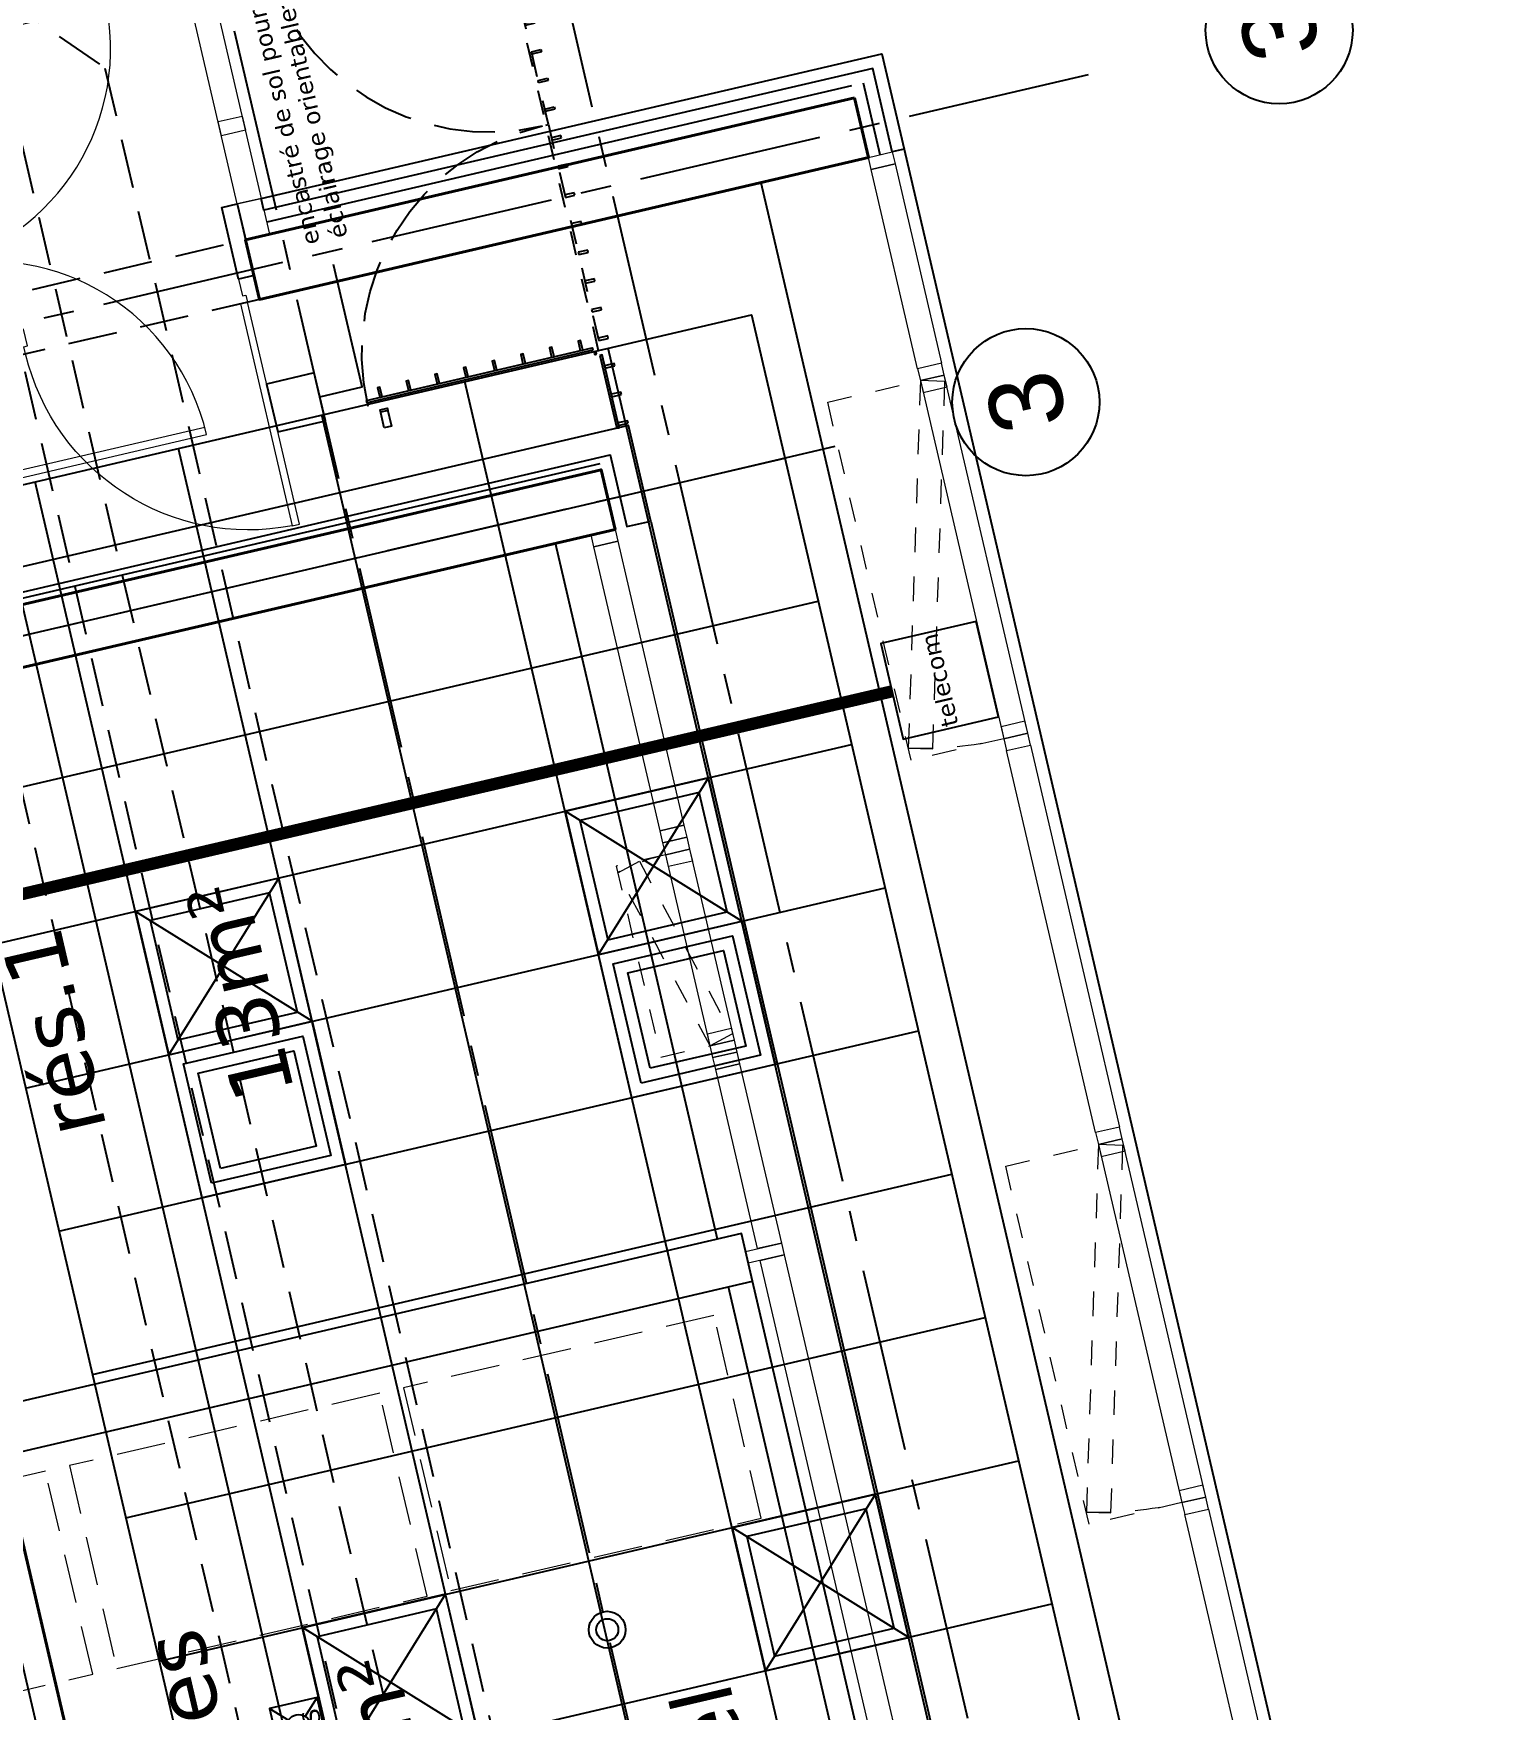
# Model space of a CAD drawing. Header units: metres. Extents: x -49 to 867749, y -579737 to 170817.
# Drawn here: x 867396.1 to 867402.02, y -409051.1 to -409044.26 of the extents above; entities that cross this region are included whole.
import ezdxf
from ezdxf.enums import TextEntityAlignment as Align

# ---------------------------------------------------------------- set-up
doc = ezdxf.new("R2010")
doc.units = ezdxf.units.M
doc.header["$MEASUREMENT"] = 0
doc.header["$PDMODE"] = 3
doc.header["$PDSIZE"] = 0.1
for name, pattern in [('01', [0.15, 0.1, -0.05]), ('02', [0.28, 0.2, -0.08]), ('03', [0.7, 0.5, -0.2]), ('AXES2', [1.125, 0.75, -0.125, 0.125, -0.125]), ('CACHEX2', [0.75, 0.5, -0.25])]:
    doc.linetypes.add(name, pattern=pattern)
for name, color, linetype in [('00-AXE-0.00', 14, 'AXES2'), ('01-CLOISON-0.25', 3, 'Continuous'), ('01-DOUBLAGE-0.0x', 6, 'Continuous'), ('01-ISOL-0.08', 43, 'ISOLATION'), ('01-MEN-VU-0.13', 163, 'Continuous'), ('01-SANITAIRE-0.15', 44, 'Continuous'), ('02-VU-CACHE-01-0.10', 133, '01'), ('06-COT-50&100-0.20', 2, 'Continuous'), ('06-TXT-DETAILS-DIVERS-02.20', 2, 'Continuous'), ('06-TXT-DIVERS-0.20', 70, 'Continuous'), ('06-TXT-ETIQUETTES SURFACES', 210, 'Continuous'), ('07-CTA-0.13', 163, 'Continuous'), ('07-PLAFONDS-0.13', 5, 'Continuous'), ('08-VU-0.08', 56, 'Continuous'), ('08-VU-0.13', 44, 'Continuous'), ('08-VU-0.20', 32, 'Continuous')]:
    doc.layers.add(name, color=color, linetype=linetype)
for name, color, linetype, lineweight in [('01-BETON-0.40', 4, 'Continuous', 40), ('01-MEN-CP-0.15', 2, 'Continuous', 18), ('01-MOBILIER-0.10', 10, 'Continuous', 9)]:
    doc.layers.add(name, color=color, linetype=linetype, lineweight=lineweight)
doc.styles.add('COT', font='verdana.ttf')
doc.styles.add('locaux 100', font='verdana.ttf', dxfattribs={"height": 0.22})
doc.styles.add('locaux 20', font='verdana.ttf', dxfattribs={"height": 0.07})
doc.styles.get("Standard").update_dxf_attribs({"font": 'arial.ttf'})
doc.linetypes.add('ISOLATION', pattern='A,0.0001,-0.1,[134,ltypeshp.shx,S=0.1,R=0,X=-0.1,Y=0],-0.2,[134,ltypeshp.shx,S=0.1,R=180,X=0.1,Y=0],-0.1', length=0.4001)
doc.dimstyles.new('COT50', dxfattribs={"dimtxt": 0.12, "dimasz": 0.08, "dimexe": 0.05, "dimexo": 0, "dimgap": 0.05, "dimtad": 1, "dimdec": 0, "dimlfac": 100, "dimzin": 0, "dimdsep": 46, "dimtxsty": 'COT', "dimblk": 'OPEN30', "dimcen": 0.04, "dimdle": 0.05, "dimclrd": 256, "dimclre": 256, "dimclrt": 6, "dimadec": 0, "dimazin": 0, "dimtm": 1e-09, "dimtfac": 1, "dimtdec": 0, "dimtmove": 1, "dimatfit": 0, "dimldrblk": 'OPEN30', "dimfxl": 0.05, "dimfxlon": 1, "dimtolj": 1, "dimtzin": 0, "dimlwd": -1, "dimlwe": -1, "dimarcsym": 0})

# ---------------------------------------------------------------- blocks, each defined once
blk = doc.blocks.new('P90')
at = {"linetype": 'Continuous'}
for points in [[(-0.05, 0.9295), (-0.05, 0), (-0.08, 0), (-0.08, 0.9295)], [(-0.965, -0.03), (-0.965, -0.1), (-1.03, -0.1), (-1.03, 0), (-0.98, 0), (-0.98, -0.03)], [(0, 0), (0, -0.1), (-0.065, -0.1), (-0.065, -0.03), (-0.05, -0.03), (-0.05, 0)]]:
    blk.add_lwpolyline(points, close=True, dxfattribs=at)
blk.add_arc((-0.0434, -0.0064), 0.9366, 92.23877, 179.60621, dxfattribs=at)
at = {"linetype": 'Continuous', "text_generation_flag": 6}
blk.add_attdef('TEXTE', text='', height=0.08, rotation=90, dxfattribs=at).set_placement((-0.1883, 0.4692), align=Align.CENTER)
blk = doc.blocks.new('fen150')
at = {"linetype": '01'}
blk.add_lwpolyline([(-1.55, 0), (-1.55, 0.3882), (-0.05, 0.3882), (-0.05, 0)], dxfattribs=at)
blk.add_lwpolyline([(-1.5248, 0.2916), (-0.0759, -0.0966), (-0.05, 0), (-1.4989, 0.3882)], close=True, dxfattribs=at)
for points in [[(-1.6, -0.1), (-1.55, -0.1), (-1.55, 0), (-1.6, 0)], [(-1.55, -0.1), (-1.5, -0.1), (-1.5, 0), (-1.55, 0)], [(-0.05, -0.1), (0, -0.1), (0, 0), (-0.05, 0)], [(-1.55, -0.1), (-0.05, -0.1), (-0.05, 0), (-1.55, 0)], [(-0.1, -0.1), (-0.05, -0.1), (-0.05, 0), (-0.1, 0)]]:
    blk.add_lwpolyline(points, close=True)
blk.add_arc((-0.05, 0), 1.5, 165, 180, dxfattribs=at)
blk = doc.blocks.new('Eclairage-Pl-60x60')
for p, q in [((-0.3, 0.3), (0.3, -0.3)), ((-0.3, -0.3), (0.3, 0.3))]:
    blk.add_line(p, q)
for points in [[(-0.3, -0.3), (0.3, -0.3), (0.3, 0.3), (-0.3, 0.3)], [(-0.25, -0.25), (0.25, -0.25), (0.25, 0.25), (-0.25, 0.25)]]:
    blk.add_lwpolyline(points, close=True)
blk = doc.blocks.new('_Open30')
at = {"color": 0, "linetype": 'ByBlock', "lineweight": -2}
for p, q in [((-1, 0.268), (0, 0)), ((0, 0), (-1, -0.268)), ((0, 0), (-1, 0))]:
    blk.add_line(p, q, dxfattribs=at)
blk = doc.blocks.new('*D173')
at = {"layer": '06-COT-50&100-0.20', "transparency": 16777216}
for p, q in [((867395.7789, -409045.6372), (867395.8762, -409045.6145)), ((867398.7535, -409058.1782), (867395.8457, -409045.7038)), ((867398.723, -409058.2675), (867398.8203, -409058.2448))]:
    blk.add_line(p, q, dxfattribs=at)
at = {"layer": 'Defpoints', "color": 0, "transparency": 16777216}
for p in [(867395.8276, -409045.6259), (867394.9826, -409045.8228), (867397.9266, -409058.4531)]:
    blk.add_point(p, dxfattribs=at)
at = {"layer": '06-COT-50&100-0.20', "transparency": 16777216, "xscale": 0.08, "yscale": 0.08, "zscale": 0.08}
for p, rotation in [((867395.8276, -409045.6259), 103.1212703830424), ((867398.7716, -409058.2561), 283.1212703830424)]:
    blk.add_blockref('_Open30', p, dxfattribs=dict(at, rotation=rotation))
at = {"layer": '06-COT-50&100-0.20', "color": 6, "transparency": 16777216, "insert": (867397.1901, -409051.9665), "char_height": 0.12, "attachment_point": 5, "rotation": 103.12127, "style": 'COT'}
blk.add_mtext('\\A1;1297', dxfattribs=at)
blk = doc.blocks.new('P180')
for points in [[(-1.85, 0.915), (-1.85, 0), (-1.88, 0), (-1.88, 0.915)], [(-0.08, 0.915), (-0.08, 0), (-0.05, 0), (-0.05, 0.915)], [(0, 0), (0, -0.1), (-0.065, -0.1), (-0.065, -0.03), (-0.05, -0.03), (-0.05, 0)]]:
    blk.add_lwpolyline(points, close=True)
at = {"linetype": 'Continuous'}
blk.add_lwpolyline([(-1.93, 0), (-1.93, -0.1), (-1.865, -0.1), (-1.865, -0.03), (-1.88, -0.03), (-1.88, 0)], close=True, dxfattribs=at)
for centre, start, end in [((-1.88, 0), 0, 90), ((-0.05, 0), 90, 180)]:
    blk.add_arc(centre, 0.915, start, end)
at = {"linetype": 'Continuous', "text_generation_flag": 6}
blk.add_attdef('TEXTE', (-0.1883, 0.5982), '', height=0.08, rotation=90, dxfattribs=at)
blk = doc.blocks.new('A$C6BB47F20')
for points in [[(-0.0275, 0.0225), (-0.0275, 0.9675), (-0.0375, 0.9675), (-0.0375, 0.0225)], [(-0.0375, 0.9125), (-0.0375, 0.9025), (-0.0775, 0.9025), (-0.0775, 0.9125)], [(-0.0375, 0.7925), (-0.0375, 0.7825), (-0.0775, 0.7825), (-0.0775, 0.7925)], [(-0.0375, 0.6725), (-0.0375, 0.6625), (-0.0775, 0.6625), (-0.0775, 0.6725)], [(-0.0375, 0.5525), (-0.0375, 0.5425), (-0.0775, 0.5425), (-0.0775, 0.5525)], [(-0.0375, 0.4325), (-0.0375, 0.4225), (-0.0775, 0.4225), (-0.0775, 0.4325)], [(-0.0375, 0.3125), (-0.0375, 0.3025), (-0.0775, 0.3025), (-0.0775, 0.3125)], [(-0.0375, 0.1925), (-0.0375, 0.1825), (-0.0775, 0.1825), (-0.0775, 0.1925)], [(-0.0375, 0.0725), (-0.0375, 0.0625), (-0.0775, 0.0625), (-0.0775, 0.0725)]]:
    blk.add_lwpolyline(points, close=True)
at = {"linetype": '01', "ltscale": 0.25}
for points in [[(-0.02, 0), (-0.965, 0), (-0.965, -0.01), (-0.02, -0.01)], [(-0.91, -0.01), (-0.9, -0.01), (-0.9, -0.05), (-0.91, -0.05)], [(-0.79, -0.01), (-0.78, -0.01), (-0.78, -0.05), (-0.79, -0.05)], [(-0.67, -0.01), (-0.66, -0.01), (-0.66, -0.05), (-0.67, -0.05)], [(-0.55, -0.01), (-0.54, -0.01), (-0.54, -0.05), (-0.55, -0.05)], [(-0.43, -0.01), (-0.42, -0.01), (-0.42, -0.05), (-0.43, -0.05)], [(-0.31, -0.01), (-0.3, -0.01), (-0.3, -0.05), (-0.31, -0.05)], [(-0.19, -0.01), (-0.18, -0.01), (-0.18, -0.05), (-0.19, -0.05)], [(-0.07, -0.01), (-0.06, -0.01), (-0.06, -0.05), (-0.07, -0.05)]]:
    blk.add_lwpolyline(points, close=True, dxfattribs=at)
blk.add_circle((-0.0125, 0.015), 0.005)
at = {"linetype": '03', "ltscale": 0.5}
blk.add_arc((-0.0125, 0.015), 0.9525, 90, 180, dxfattribs=at)
blk = doc.blocks.new('siphon de sol')
for p, q in [((-0.1, 0.1), (-0.0354, 0.0354)), ((0.1, 0.1), (0.0354, 0.0354)), ((-0.0354, -0.0354), (-0.1, -0.1)), ((0.0354, -0.0354), (0.1, -0.1))]:
    blk.add_line(p, q)
blk.add_lwpolyline([(-0.1, -0.1), (0.1, -0.1), (0.1, 0.1), (-0.1, 0.1)], close=True)
blk.add_circle((0, 0), 0.05)
at = {"insert": (-0.0011, -0.0591), "char_height": 0.07, "width": 0.902134, "attachment_point": 5, "rotation": 360, "style": 'locaux 20'}
blk.add_mtext('SS', dxfattribs=at)
blk = doc.blocks.new('*D840')
at = {"layer": '06-COT-50&100-0.20', "transparency": 16777216}
for p, q in [((867395.8129, -409050.1031), (867395.9103, -409050.0804)), ((867396.6834, -409053.6173), (867395.8798, -409050.1697)), ((867396.6529, -409053.7065), (867396.7503, -409053.6838))]:
    blk.add_line(p, q, dxfattribs=at)
at = {"layer": 'Defpoints', "color": 0, "transparency": 16777216}
for p in [(867395.8616, -409050.0918), (867394.6562, -409050.3728), (867395.4962, -409053.9762)]:
    blk.add_point(p, dxfattribs=at)
at = {"layer": '06-COT-50&100-0.20', "transparency": 16777216, "xscale": 0.08, "yscale": 0.08, "zscale": 0.08}
for p, rotation in [((867395.8616, -409050.0918), 103.1212703830424), ((867396.7016, -409053.6952), 283.1212703830424)]:
    blk.add_blockref('_Open30', p, dxfattribs=dict(at, rotation=rotation))
at = {"layer": '06-COT-50&100-0.20', "color": 6, "transparency": 16777216, "insert": (867396.172, -409051.919), "char_height": 0.12, "attachment_point": 5, "rotation": 103.12127, "style": 'COT'}
blk.add_mtext('\\A1;370', dxfattribs=at)
blk = doc.blocks.new('fen80')
at = {"linetype": '01'}
blk.add_lwpolyline([(0.8486, 0.1105), (0.0759, -0.0966), (0.05, 0), (0.8227, 0.2071)], close=True, dxfattribs=at)
blk.add_lwpolyline([(0.85, 0), (0.85, 0.2071), (0.05, 0.2071), (0.05, 0)], dxfattribs=at)
for points in [[(0.05, -0.1), (0, -0.1), (0, 0), (0.05, 0)], [(0.1, -0.1), (0.05, -0.1), (0.05, 0), (0.1, 0)], [(0.85, -0.1), (0.05, -0.1), (0.05, 0), (0.85, 0)], [(0.85, -0.1), (0.8, -0.1), (0.8, 0), (0.85, 0)], [(0.9, -0.1), (0.85, -0.1), (0.85, 0), (0.9, 0)]]:
    blk.add_lwpolyline(points, close=True)
blk.add_arc((0.05, 0), 0.8, 0, 14.99978, dxfattribs=at)

msp = doc.modelspace()

# ---------------------------------------------------------------- linework, layer by layer
at = {"layer": '00-AXE-0.00'}
for p, q in [((867401.6982, -409058.8061), (867387.6535, -408998.5542)), ((867400.6648, -409060.3229), (867386.6202, -409000.0711)), ((867400.401, -409044.4315), (867385.7139, -409047.855)), ((867399.3677, -409045.9483), (867384.6805, -409049.3719))]:
    msp.add_line(p, q, dxfattribs=at)
at = {"layer": '00-AXE-0.00', "linetype": 'Continuous'}
for centre in [(867401.1801, -409044.2498), (867400.1468, -409045.7667)]:
    msp.add_circle(centre, 0.3, dxfattribs=at)
at = {"layer": '01-BETON-0.40'}
for points in [[(867399.4475, -409044.5254), (867399.5042, -409044.7688), (867397.0208, -409045.3477), (867396.964, -409045.1043)], [(867392.6655, -409054.648), (867392.3807, -409053.4264), (867396.286, -409052.516), (867394.6823, -409045.6361), (867394.9258, -409045.5794), (867396.5863, -409052.7028), (867392.681, -409053.6131), (867392.909, -409054.5913)], [(867395.6678, -409046.6824), (867395.7245, -409046.9259), (867398.4709, -409046.2857), (867398.4141, -409046.0422)]]:
    msp.add_lwpolyline(points, close=True, dxfattribs=at)
at = {"layer": '01-CLOISON-0.25'}
for p, q in [((867399.8716, -409052.9563), (867399.0316, -409049.3529)), ((867399.7742, -409052.979), (867398.9343, -409049.3756))]:
    msp.add_line(p, q, dxfattribs=at)
msp.add_lwpolyline([(867399.0316, -409049.3529), (867398.9862, -409049.1581), (867394.6108, -409050.178), (867394.6562, -409050.3728)], close=True, dxfattribs=at)
at = {"layer": '01-DOUBLAGE-0.0x'}
for points in [[(867399.6016, -409044.7462), (867399.5221, -409044.4053), (867397.0387, -409044.9842), (867397.0274, -409044.9355), (867399.5595, -409044.3453), (867399.6503, -409044.7348), (867399.6016, -409044.7462)], [(867398.617, -409046.2517), (867398.5262, -409045.8621), (867395.994, -409046.4523), (867396.0167, -409046.5497), (867398.4515, -409045.9822), (867398.5196, -409046.2744)]]:
    msp.add_lwpolyline(points, close=True, dxfattribs=at)
at = {"layer": '01-ISOL-0.08', "ltscale": 0.1}
for p, q in [((867399.4361, -409044.4767), (867397.0501, -409045.0329)), ((867399.5529, -409044.7575), (867399.4848, -409044.4653))]:
    msp.add_line(p, q, dxfattribs=at)
at = {"layer": '01-ISOL-0.08', "ltscale": 0.05}
msp.add_line((867398.4085, -409046.0179), (867396.0224, -409046.5741), dxfattribs=at)
at = {"layer": '01-MEN-CP-0.15'}
for points in [[(867396.93, -409044.9582), (867395.4317, -409038.5305), (867395.5291, -409038.5078), (867397.0274, -409044.9355)], [(867396.8653, -409044.6806), (867396.8517, -409044.6222), (867396.9491, -409044.5995), (867396.9627, -409044.6579)], [(867399.6016, -409044.7461), (867399.613, -409044.7948), (867399.5156, -409044.8175), (867399.5042, -409044.7688)], [(867399.613, -409044.7948), (867399.8024, -409045.6074), (867399.705, -409045.6302), (867399.5156, -409044.8175)], [(867397.0274, -409044.9355), (867397.0614, -409045.0816), (867396.964, -409045.1043), (867396.93, -409044.9582)], [(867398.3848, -409046.3571), (867398.3735, -409046.3084), (867398.4709, -409046.2857), (867398.4822, -409046.3344)], [(867398.6547, -409047.5155), (867398.3848, -409046.3571), (867398.4822, -409046.3344), (867398.7521, -409047.4928)], [(867400.1656, -409047.1657), (867400.5288, -409048.7239), (867400.4314, -409048.7466), (867400.0682, -409047.1884)], [(867398.666, -409047.5642), (867398.6547, -409047.5155), (867398.7521, -409047.4928), (867398.7635, -409047.5414)], [(867398.8817, -409048.4894), (867398.8703, -409048.4407), (867398.9678, -409048.418), (867398.9791, -409048.4666)], [(867399.052, -409049.2198), (867398.8817, -409048.4894), (867398.9791, -409048.4666), (867399.1494, -409049.1971)], [(867399.0146, -409049.2798), (867399.0033, -409049.2311), (867399.1494, -409049.1971), (867399.1607, -409049.2458)], [(867399.943, -409053.0423), (867399.0633, -409049.2685), (867399.1607, -409049.2458), (867400.0404, -409053.0196)], [(867400.892, -409050.2821), (867401.2553, -409051.8404), (867401.1579, -409051.8631), (867400.7947, -409050.3048)]]:
    msp.add_lwpolyline(points, close=True, dxfattribs=at)
at = {"layer": '01-MEN-VU-0.13'}
for points in [[(867398.4082, -409045.5764), (867398.4775, -409045.8735), (867398.4872, -409045.8712), (867398.418, -409045.5741)], [(867398.4694, -409045.6186), (867398.4671, -409045.6089), (867398.4282, -409045.618), (867398.4305, -409045.6277)], [(867398.4967, -409045.7355), (867398.4944, -409045.7257), (867398.4554, -409045.7348), (867398.4577, -409045.7446)], [(867397.5297, -409045.871), (867397.5127, -409045.798), (867397.5419, -409045.7912), (867397.5589, -409045.8642)], [(867397.5127, -409045.798), (867397.5419, -409045.7912), (867397.5441, -409045.8009), (867397.5149, -409045.8077)], [(867398.5239, -409045.8523), (867398.5216, -409045.8426), (867398.4827, -409045.8517), (867398.4849, -409045.8614)]]:
    msp.add_lwpolyline(points, close=True, dxfattribs=at)
at = {"layer": '01-MOBILIER-0.10', "linetype": '02'}
for points in [[(867399.0673, -409050.32), (867398.8743, -409049.4922), (867397.6083, -409049.7873), (867397.8012, -409050.6151)], [(867397.7039, -409050.6378), (867397.5109, -409049.81), (867396.2448, -409050.1051), (867396.4378, -409050.9329)], [(867396.3404, -409050.9556), (867396.1474, -409050.1278), (867394.8814, -409050.423), (867395.0743, -409051.2508)]]:
    msp.add_lwpolyline(points, close=True, dxfattribs=at)
at = {"layer": '01-SANITAIRE-0.15', "linetype": '02'}
msp.add_lwpolyline([(867397.9373, -409052.8042), (867396.0354, -409044.6449), (867393.8746, -409043.151), (867386.0208, -409009.458), (867385.4822, -409009.123), (867377.7497, -409010.9254), (867377.4147, -409011.4641), (867378.5055, -409016.144), (867378.116, -409016.2348), (867376.9875, -409011.3935), (867377.4975, -409010.5735), (867385.5527, -409008.6958), (867386.3727, -409009.2058), (867394.2291, -409042.9098), (867396.3899, -409044.4037), (867398.4439, -409053.2156), (867397.5515, -409054.6505), (867392.3558, -409055.8616), (867392.265, -409055.4721), (867397.2994, -409054.2986), (867398.0168, -409053.145)], dxfattribs=at)
msp.add_lwpolyline([(867397.376, -409053.0392), (867395.5037, -409045.0067), (867389.6767, -409040.9781), (867382.6332, -409010.7611), (867382.0945, -409010.4261), (867378.3501, -409011.2989), (867378.0151, -409011.8375), (867378.9925, -409016.0305), (867378.6029, -409016.1213), (867377.588, -409011.767), (867378.098, -409010.9469), (867382.1651, -409009.9989), (867382.9851, -409010.5089), (867390.0312, -409040.7369), (867395.8582, -409044.7655), (867397.8032, -409053.1098), (867397.1733, -409054.1226), (867392.2196, -409055.2773), (867392.1288, -409054.8877), (867396.9211, -409053.7706)], close=True, dxfattribs=at)
at = {"layer": '01-SANITAIRE-0.15'}
msp.add_lwpolyline([(867400.0353, -409047.0505), (867400.0353, -409047.0505), (867399.9445, -409046.661), (867399.9445, -409046.661), (867399.5549, -409046.7518), (867399.5549, -409046.7518), (867399.6457, -409047.1414), (867399.6457, -409047.1414)], close=True, dxfattribs=at)
at = {"layer": '01-SANITAIRE-0.15', "linetype": 'CACHEX2', "const_width": 0.05}
msp.add_lwpolyline([(867393.7883, -409048.3013), (867399.6003, -409046.9466)], dxfattribs=at)
at = {"layer": '02-VU-CACHE-01-0.10', "linetype": '02'}
for p, q in [((867394.9258, -409045.5794), (867396.964, -409045.1043)), ((867397.0208, -409045.3477), (867394.9826, -409045.8228))]:
    msp.add_line(p, q, dxfattribs=at)
at = {"layer": '06-COT-50&100-0.20'}
msp.add_lwpolyline([(867396.9348, -409045.2651), (867396.8667, -409044.9729), (867396.93, -409044.9582), (867396.9981, -409045.2503)], close=True, dxfattribs=at)
at = {"layer": '06-TXT-DETAILS-DIVERS-02.20'}
msp.add_lwpolyline([(867397.2667, -409045.745), (867397.4389, -409045.7048), (867397.3226, -409045.2059)], dxfattribs=at)
at = {"layer": '07-CTA-0.13', "ltscale": 0.25}
for radius in [0.075, 0.045]:
    msp.add_circle((867398.4391, -409050.7745), radius, dxfattribs=at)
at = {"layer": '07-PLAFONDS-0.13'}
for p, q in [((867401.1672, -409057.2333), (867398.4431, -409045.5466)), ((867400.5829, -409057.3695), (867397.8587, -409045.6828)), ((867399.9986, -409057.5057), (867397.2744, -409045.819)), ((867395.6576, -409046.812), (867399.1636, -409045.9947)), ((867399.4142, -409057.6419), (867396.6901, -409045.9552)), ((867398.8299, -409057.7782), (867396.1057, -409046.0915)), ((867395.7938, -409047.3963), (867399.2998, -409046.5791)), ((867395.93, -409047.9807), (867399.436, -409047.1634)), ((867396.0662, -409048.565), (867399.5722, -409047.7478)), ((867396.2024, -409049.1493), (867399.7084, -409048.3321)), ((867396.3386, -409049.7337), (867399.8447, -409048.9164)), ((867396.4749, -409050.318), (867399.9809, -409049.5008)), ((867396.6111, -409050.9023), (867400.1171, -409050.0851)), ((867396.7473, -409051.4867), (867400.2533, -409050.6694))]:
    msp.add_line(p, q, dxfattribs=at)
msp.add_lwpolyline([(867398.2456, -409057.9144), (867395.5214, -409046.2277), (867399.0274, -409045.4104), (867401.7516, -409057.0971)], close=True, dxfattribs=at)
at = {"layer": '07-PLAFONDS-0.13', "color": 1}
for points in [[(867398.5398, -409048.6045), (867398.4036, -409048.0202), (867398.9879, -409047.884), (867399.1241, -409048.4683)], [(867398.5771, -409048.5445), (867398.4636, -409048.0575), (867398.9506, -409047.944), (867399.0641, -409048.431)], [(867398.6145, -409048.4844), (867398.5237, -409048.0949), (867398.9132, -409048.0041), (867399.004, -409048.3936)], [(867396.7868, -409049.0131), (867396.6506, -409048.4288), (867397.2349, -409048.2926), (867397.3711, -409048.8769)], [(867396.8241, -409048.9531), (867396.7106, -409048.4661), (867397.1976, -409048.3526), (867397.3111, -409048.8396)], [(867396.8615, -409048.893), (867396.7707, -409048.5035), (867397.1602, -409048.4127), (867397.251, -409048.8022)]]:
    msp.add_lwpolyline(points, close=True, dxfattribs=at)
at = {"layer": '08-VU-0.08'}
for p, q in [((867398.617, -409046.2517), (867401.5269, -409058.7358)), ((867398.889, -409049.1807), (867398.2275, -409046.3425))]:
    msp.add_line(p, q, dxfattribs=at)
at = {"layer": '08-VU-0.13'}
for p, q in [((867399.6503, -409044.7348), (867402.5944, -409057.365)), ((867399.066, -409044.871), (867402.01, -409057.5012))]:
    msp.add_line(p, q, dxfattribs=at)
at = {"layer": '08-VU-0.20'}
msp.add_lwpolyline([(867397.2894, -409045.8424), (867397.244, -409045.6476), (867397.0492, -409045.693), (867397.0946, -409045.8878)], close=True, dxfattribs=at)

# ---------------------------------------------------------------- block references
at = {"layer": '01-MEN-CP-0.15'}
for name, p, rotation in [('P180', (867395.9248, -409046.1553), 283.121270372989), ('fen150', (867399.705, -409045.6302), 103.1212703798635), ('fen80', (867398.8704, -409048.4407), 103.121270379485), ('fen150', (867400.4314, -409048.7466), 103.1212703798635)]:
    msp.add_blockref(name, p, dxfattribs=dict(at, rotation=rotation))
at = {"layer": '01-MEN-CP-0.15', "xscale": -1, "rotation": 193.1212703758584}
msp.add_blockref('P90', (867397.0208, -409045.3477), dxfattribs=at)
at = {"layer": '01-MEN-VU-0.13', "rotation": 103.121270379485}
msp.add_blockref('A$C6BB47F20', (867397.9701, -409043.6968), dxfattribs=at)
at = {"layer": '01-MEN-VU-0.13', "xscale": -1, "rotation": 103.1212703863595}
msp.add_blockref('A$C6BB47F20', (867398.4082, -409045.5764), dxfattribs=at)
at = {"layer": '01-SANITAIRE-0.15', "rotation": 103.121270379485}
msp.add_blockref('siphon de sol', (867397.1807, -409051.1705), dxfattribs=at)
at = {"layer": '07-PLAFONDS-0.13', "rotation": 103.1212703798635}
for p in [(867398.6276, -409047.6599), (867396.8746, -409048.0685), (867399.3087, -409050.5816), (867397.5557, -409050.9902)]:
    msp.add_blockref('Eclairage-Pl-60x60', p, dxfattribs=at)

# ---------------------------------------------------------------- texts
at = {"layer": '00-AXE-0.00'}
for p in [(867401.1801, -409044.2498), (867400.1468, -409045.7667)]:
    msp.add_text('3', height=0.3, rotation=103.12127, dxfattribs=at).set_placement(p, align=Align.MIDDLE_CENTER)
at = {"layer": '01-SANITAIRE-0.15', "insert": (867399.7951, -409046.9012), "char_height": 0.07, "width": 0.158872, "attachment_point": 5, "rotation": 103.12127, "style": 'locaux 20'}
msp.add_mtext('telecom', dxfattribs=at)
at = {"layer": '06-TXT-DETAILS-DIVERS-02.20', "insert": (867397.2999, -409045.1085), "char_height": 0.07, "width": 1.568513, "attachment_point": 4, "rotation": 103.12127, "style": 'locaux 20'}
msp.add_mtext('encastré de sol pour\\Péclairage orientable', dxfattribs=at)
at = {"layer": '06-TXT-DIVERS-0.20', "char_height": 0.25, "width": 2.371479, "attachment_point": 5, "rotation": 103.12127, "style": 'locaux 100'}
for s, insert in [('rés.1', (867396.1813, -409048.3377)), ('poubelles', (867396.8794, -409051.5804)), ('réunion et repos du personnel', (867398.6348, -409051.9202))]:
    msp.add_mtext(s, dxfattribs=dict(at, insert=insert))
at = {"layer": '06-TXT-ETIQUETTES SURFACES', "char_height": 0.25, "attachment_point": 5, "rotation": 103.12127, "style": 'locaux 100'}
for s, insert in [('13m²', (867396.9422, -409048.1692)), ('16m²', (867397.5538, -409051.3236))]:
    msp.add_mtext(s, dxfattribs=dict(at, insert=insert))

# ---------------------------------------------------------------- dimensions: what is measured, and where the dimension line sits
at = {"layer": '06-COT-50&100-0.20'}
for base, p1, p2, picture, middle in [((867395.8276, -409045.6259), (867397.9266, -409058.4531), (867394.9826, -409045.8228), '*D173', (867397.1901, -409051.9665)), ((867395.8616, -409050.0918), (867395.4962, -409053.9762), (867394.6562, -409050.3728), '*D840', (867396.172, -409051.919))]:
    dim = msp.add_linear_dim(base=base, p1=p1, p2=p2, angle=103.12127, dimstyle='COT50', dxfattribs=at)
    dim.commit()
    dim.dimension.update_dxf_attribs({"geometry": picture, "text_midpoint": middle})

doc.saveas('drawing.dxf')
